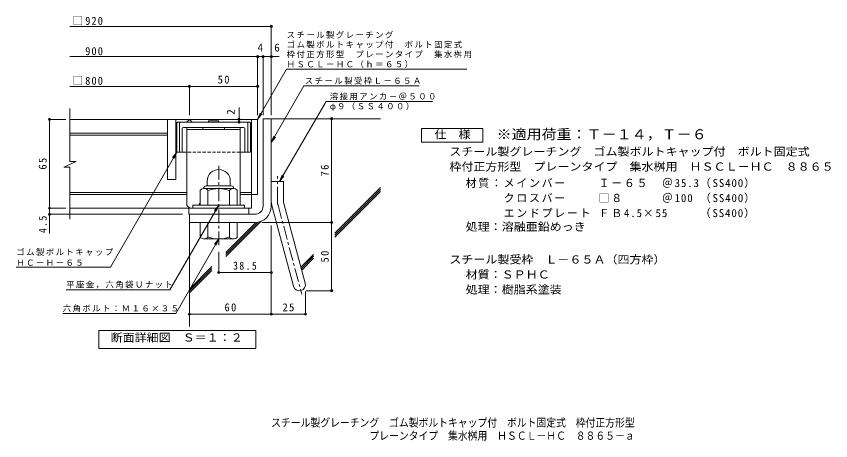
# Model space of a CAD drawing. Units: millimetres on the paper, enlarged 10 times, with parts at other scales. Extents: x -1460 to 1849, y -1938 to 1605.
# Drawn here: x -1178 to 1806, y -1938 to -384 of the extents above; entities that cross this region are included whole.
import ezdxf
from ezdxf.enums import TextEntityAlignment as Align

# ---------------------------------------------------------------- set-up
doc = ezdxf.new("R2010")
doc.units = ezdxf.units.MM
doc.header["$LTSCALE"] = 10
doc.header["$PDMODE"] = 32
doc.header["$PDSIZE"] = 8
for name, pattern in [('CHAIN1', [8, 5, -1, 1, -1]), ('CHAIN2', [12, 9, -1, 1, -1]), ('DASHED1', [1.8, 1.2, -0.6])]:
    doc.linetypes.add(name, pattern=pattern)
for name, color, linetype, lineweight in [('D-1', 2, 'Continuous', 9), ('D-2', 3, 'Continuous', 9), ('D-4', 7, 'Continuous', 9), ('D-5', 7, 'Continuous', 9), ('D-6', 6, 'Continuous', 9), ('D-7', 6, 'Continuous', 9), ('D-8', 4, 'Continuous', 9)]:
    doc.layers.add(name, color=color, linetype=linetype, lineweight=lineweight)
doc.layers.add('F-F_F-Fﾚｲﾔ', color=2, linetype='Continuous')
doc.styles.add('ＭＳ ゴシック', font='')
doc.styles.get('ＭＳ ゴシック').set_extended_font_data('MS Gothic')

msp = doc.modelspace()

# ---------------------------------------------------------------- linework, layer by layer
at = {"layer": 'D-1'}
for p, q in [((-273.74, -758.67), (-243.74, -758.67)), ((-273.74, -1078.67), (-273.74, -758.67)), ((-243.74, -1078.67), (-243.74, -758.67)), ((-491.24, -1013.67), (-491.24, -1014.67)), ((-482.24, -1004.67), (-390.24, -1004.67)), ((-478.74, -987.17), (-478.74, -1004.67)), ((-393.74, -987.12), (-393.74, -1004.67)), ((-381.24, -1013.67), (-381.24, -1014.67)), ((-243.74, -988.67), (-198.74, -988.67)), ((-198.74, -1057.74), (-198.74, -988.67)), ((-503.74, -1074.67), (-503.74, -1019.86)), ((-382.49, -1014.67), (-489.99, -1014.67)), ((-476.24, -1074.67), (-476.24, -1019.86)), ((-396.24, -1074.67), (-396.24, -1019.86)), ((-368.74, -1074.67), (-368.74, -1019.86)), ((-197.21, -1069.39), (-119.24, -1360.34)), ((-341.24, -1074.67), (-531.24, -1074.67)), ((-531.24, -1086.17), (-531.24, -1074.67)), ((-341.24, -1086.17), (-341.24, -1074.67)), ((-240.67, -1081.04), (-162.71, -1371.99)), ((-303.74, -1108.67), (-543.74, -1108.67)), ((-543.74, -1108.67), (-543.74, -1138.67)), ((-303.74, -1138.67), (-543.74, -1138.67)), ((-503.74, -1138.67), (-503.74, -1193.47)), ((-476.24, -1138.67), (-476.24, -1193.48)), ((-396.24, -1138.67), (-396.24, -1193.48)), ((-368.74, -1138.67), (-368.74, -1193.47)), ((-491.24, -1199.67), (-491.24, -1198.67)), ((-382.49, -1198.67), (-489.99, -1198.67)), ((-381.24, -1199.67), (-381.24, -1198.67))]:
    msp.add_line(p, q, dxfattribs=at)
at = {"layer": 'D-1', "linetype": 'CHAIN1'}
for p, q in [((-436.24, -1221.2), (-436.24, -928.16)), ((-221.24, -1057.74), (-221.24, -969.64)), ((-218.94, -1075.21), (-131.63, -1401.05))]:
    msp.add_line(p, q, dxfattribs=at)
at = {"layer": 'D-1'}
for centre, radius, start, end in [((-436.24, -987.17), 42.5, 90, 180), ((-436.19, -987.12), 42.45, 0, 90), ((-482.24, -1013.67), 9, 90, 180), ((-390.24, -1013.67), 9, 0, 90), ((-489.99, -1035.47), 20.8, 48.6201, 131.38164), ((-436.24, -1134.67), 120, 70.52881, 109.47119), ((-382.49, -1035.47), 20.8, 48.61835, 131.37988), ((-153.74, -1057.74), 90, 180, 195), ((-153.74, -1057.74), 45, 180, 195.00002), ((-303.74, -1078.67), 30, 270, 0), ((-303.74, -1078.67), 60, 270, 0), ((-489.99, -1177.87), 20.8, 228.61835, 311.37988), ((-436.24, -1078.67), 120, 250.52881, 289.47119), ((-382.49, -1177.87), 20.8, 228.6201, 311.38164), ((-140.98, -1366.17), 22.5, 195.00014, 14.99991)]:
    msp.add_arc(centre, radius, start, end, dxfattribs=at)
at = {"layer": 'D-1', "linetype": 'CHAIN2'}
msp.add_arc((-153.74, -1057.74), 67.5, 180, 194.99995, dxfattribs=at)
at = {"layer": 'D-2'}
for p, q in [((-981.41, -915.01), (-981.41, -721.17)), ((-293.74, -761.17), (-980.49, -761.17)), ((-623.74, -761.17), (-623.74, -981.17)), ((-593.74, -761.17), (-593.74, -981.17)), ((-316.24, -761.17), (-316.24, -1086.17)), ((-293.74, -761.17), (-293.74, -1036.17)), ((-623.74, -811.17), (-981.41, -811.17)), ((-623.74, -818.67), (-981.41, -818.67)), ((-589.99, -811.17), (-593.74, -811.17)), ((-589.99, -818.67), (-593.74, -818.67)), ((-316.24, -811.17), (-319.99, -811.17)), ((-316.24, -818.67), (-319.99, -818.67)), ((-1003.52, -935.72), (-958.93, -915.01)), ((-958.93, -915.01), (-981.41, -915.01)), ((-1003.52, -935.72), (-981.41, -935.72)), ((-981.41, -1126.17), (-981.41, -935.72)), ((-593.74, -981.17), (-623.74, -981.17)), ((-552.49, -1028.67), (-981.41, -1028.67)), ((-552.49, -1036.17), (-981.41, -1036.17)), ((-316.24, -1028.67), (-357.49, -1028.67)), ((-316.24, -1036.17), (-357.49, -1036.17)), ((-293.74, -1036.17), (-316.24, -1036.17)), ((-316.24, -1086.17), (-981.41, -1086.17)), ((-546.24, -1108.67), (-546.24, -1086.17)), ((-326.24, -1108.67), (-326.24, -1086.17)), ((-546.24, -1108.67), (-326.24, -1108.67))]:
    msp.add_line(p, q, dxfattribs=at)
msp.add_lwpolyline([(-553.74, -771.17), (-543.74, -761.17), (-533.74, -771.17)], dxfattribs=at)
at = {"layer": 'D-4'}
for p, q in [((-981.41, -420.8), (-243.74, -420.8)), ((-243.74, -745.71), (-243.74, -417.8)), ((-981.41, -531.5), (-214.37, -531.5)), ((-293.74, -745.71), (-293.74, -528.5)), ((-273.74, -745.71), (-273.74, -528.5)), ((-981.41, -640.25), (-293.74, -640.25)), ((-543.74, -745.71), (-543.74, -637.25)), ((-361.89, -761.17), (-361.89, -717.95)), ((-996.12, -761.17), (-1059.12, -761.17)), ((-1056.12, -1178.94), (-1056.12, -761.17)), ((-361.89, -771.17), (-361.89, -761.17)), ((-22.69, -1388.67), (-22.69, -758.67)), ((-996.12, -1086.17), (-1059.12, -1086.17)), ((-568.74, -1108.67), (-1059.12, -1108.67)), ((-278.74, -1138.67), (-19.69, -1138.67)), ((-243.74, -1149.11), (-243.74, -1477.42)), ((-436.24, -1246.2), (-436.24, -1324.85)), ((-436.24, -1321.85), (-243.74, -1321.85)), ((-118.48, -1391.17), (-118.48, -1477.42)), ((-115.98, -1388.67), (-19.69, -1388.67)), ((-543.74, -1474.43), (-118.48, -1474.43))]:
    msp.add_line(p, q, dxfattribs=at)
at = {"layer": 'D-4', "color": 2}
for points in [[(306.73, -844.94), (306.73, -794.94), (531.73, -794.94), (531.73, -844.94)], [(-875.73, -1599.58), (-875.73, -1534.58), (-300.73, -1534.58), (-300.73, -1599.58)]]:
    msp.add_lwpolyline(points, close=True, dxfattribs=at)
at = {"layer": 'D-4'}
for p in [(-243.74, -420.8), (-293.74, -531.5), (-273.74, -531.5), (-243.74, -531.5), (-543.74, -640.25), (-293.74, -640.25), (-1056.12, -761.17), (-361.89, -761.17), (-361.89, -771.17), (-22.69, -758.67), (-1056.12, -1086.17), (-1056.12, -1108.67), (-22.69, -1138.67), (-436.24, -1321.85), (-243.74, -1321.85), (-22.69, -1388.67), (-543.74, -1474.43), (-243.74, -1474.43), (-118.48, -1474.43)]:
    msp.add_point(p, dxfattribs=at)
at = {"layer": 'D-5'}
for p, q in [((-293.74, -761.17), (-187.31, -576.83)), ((-187.31, -576.83), (472.69, -576.83)), ((-243.74, -845.59), (-124.02, -638.23)), ((-124.02, -638.23), (298.79, -638.23)), ((-43.04, -695.4), (347.05, -695.4)), ((-293.74, -761.17), (-284.17, -738.07)), ((-293.74, -761.17), (-278.52, -741.33)), ((-243.74, -845.59), (-234.17, -822.49)), ((-243.74, -845.59), (-228.52, -825.75)), ((-589.99, -881.17), (-832.98, -1302.04)), ((-589.99, -881.17), (-605.21, -901)), ((-589.99, -881.17), (-599.56, -904.26)), ((-213.25, -988.67), (-197.98, -968.87)), ((-436.24, -1074.67), (-615.41, -1385.01)), ((-436.24, -1074.67), (-451.46, -1094.5)), ((-436.24, -1074.67), (-445.81, -1097.77)), ((-436.24, -1198.67), (-593.81, -1471.6)), ((-436.24, -1198.67), (-451.46, -1218.5)), ((-436.24, -1198.67), (-445.81, -1221.76)), ((-1177.98, -1302.04), (-832.98, -1302.04)), ((-995.41, -1385.01), (-615.41, -1385.01)), ((-1006.95, -1471.6), (-593.81, -1471.6))]:
    msp.add_line(p, q, dxfattribs=at)
msp.add_lwpolyline([(-43.04, -695.4), (-213.25, -988.67), (-203.63, -965.59)], dxfattribs=at)
at = {"layer": 'D-6'}
for p, q in [((-243.74, -758.67), (156.26, -758.67)), ((-11.33, -1178.15), (156.26, -1010.56)), ((-11.33, -1185.22), (156.26, -1017.62)), ((-11.33, -1192.29), (156.26, -1024.7)), ((-543.74, -1138.67), (-543.74, -1518.99)), ((-409.95, -1262.69), (-281.75, -1134.49)), ((-409.95, -1255.62), (-291.8, -1137.47)), ((-409.95, -1248.55), (-299.94, -1138.55)), ((-134.94, -1301.76), (-88.69, -1255.51)), ((-133.45, -1307.33), (-88.69, -1262.58)), ((-131.95, -1312.91), (-88.69, -1269.65)), ((-543.74, -1382.34), (-461.6, -1300.21)), ((-543.74, -1389.41), (-461.6, -1307.27)), ((-543.74, -1396.48), (-461.6, -1314.35))]:
    msp.add_line(p, q, dxfattribs=at)
at = {"layer": 'D-7'}
for p, q in [((-589.99, -773.67), (-587.49, -771.17)), ((-589.99, -773.67), (-589.99, -881.17)), ((-322.49, -771.17), (-587.49, -771.17)), ((-579.99, -773.67), (-577.49, -771.17)), ((-579.99, -773.67), (-579.99, -881.17)), ((-473.18, -766.17), (-473.18, -771.17)), ((-436.79, -766.17), (-473.18, -766.17)), ((-436.79, -766.17), (-436.79, -771.17)), ((-329.99, -773.67), (-332.49, -771.17)), ((-329.99, -773.67), (-329.99, -881.17)), ((-319.99, -773.67), (-322.49, -771.17)), ((-319.99, -773.67), (-319.99, -881.17)), ((-569.99, -796.17), (-569.99, -881.17)), ((-344.99, -791.17), (-564.99, -791.17)), ((-339.99, -796.17), (-339.99, -881.17)), ((-552.49, -881.17), (-589.99, -881.17)), ((-319.99, -881.17), (-357.49, -881.17))]:
    msp.add_line(p, q, dxfattribs=at)
at = {"layer": 'D-7', "linetype": 'DASHED1'}
msp.add_line((-357.49, -881.17), (-552.49, -881.17), dxfattribs=at)
at = {"layer": 'D-7'}
for centre, start, end in [((-564.99, -796.17), 90, 180), ((-344.99, -796.17), 0, 90)]:
    msp.add_arc(centre, 5, start, end, dxfattribs=at)
at = {"layer": 'D-8'}
for p, q in [((-357.49, -791.17), (-552.49, -791.17)), ((-552.49, -1076.17), (-552.49, -791.17)), ((-357.49, -798.67), (-552.49, -798.67)), ((-494.99, -791.17), (-494.99, -798.67)), ((-414.99, -791.17), (-414.99, -798.67)), ((-357.49, -1074.67), (-357.49, -791.17)), ((-552.49, -1076.17), (-542.49, -1086.17))]:
    msp.add_line(p, q, dxfattribs=at)
msp.add_lwpolyline([(-507.49, -1074.67), (-507.49, -1071.17), (-503.74, -1067.42)], dxfattribs=at)

# ---------------------------------------------------------------- texts
at = {"layer": 'D-4', "color": 2, "style": 'ＭＳ ゴシック'}
for s, p in [('4', (-293.74, -521.5)), ('6', (-232.49, -521.5))]:
    msp.add_text(s, height=29.33, dxfattribs=at).set_placement(p, align=Align.BOTTOM_LEFT)
msp.add_text('2', height=29.33, rotation=90, dxfattribs=at).set_placement((-368.86, -744.04), align=Align.BOTTOM_LEFT)
at = {"layer": 'D-4', "color": 2, "style": 'ＭＳ ゴシック', "width": 1.1}
for s, p in [('仕\u3000様', (354.23, -839.93)), ('スチール製受枠\u3000Ｌ－６５Ａ（四方枠）', (408.82, -1297.86)), ('材質：ＳＰＨＣ', (468.53, -1352.86)), ('処理：樹脂系塗装', (468.53, -1407.86)), ('断面詳細図\u3000Ｓ＝１：２', (-832.31, -1583.61))]:
    msp.add_text(s, height=29.33, dxfattribs=at).set_placement(p, align=Align.BOTTOM_LEFT)
at = {"layer": 'D-4', "color": 2, "char_height": 29.33, "attachment_point": 7, "style": 'ＭＳ ゴシック'}
for s, insert in [('\\T1.21;\\W0.95;□920', (-971.41, -415.75)), ('\\T1.21;\\W0.95;\u3000900', (-971.41, -526.45)), ('\\T1.21;\\W0.95;□800', (-971.41, -635.25)), ('\\T1.27;\\W0.95;50', (-439.99, -630.25)), ('\\T1.28;\\W0.9;38.5', (-383.74, -1311.85)), ('\\T1.27;\\W0.95;60', (-414.99, -1464.42)), ('\\T1.27;\\W0.95;25', (-202.36, -1464.42))]:
    msp.add_mtext(s, dxfattribs=dict(at, insert=insert))
at = {"layer": 'D-4', "color": 2, "char_height": 29.33, "attachment_point": 7, "rotation": 90, "style": 'ＭＳ ゴシック'}
for s, insert in [('\\T1.27;\\W0.95;65', (-1066.12, -944.92)), ('\\T1.27;\\W0.95;76', (-32.69, -969.92)), ('\\T1.27;\\W0.9;4.5', (-1066.12, -1177.49)), ('\\T1.27;\\W0.95;50', (-32.69, -1284.92))]:
    msp.add_mtext(s, dxfattribs=dict(at, insert=insert))
at = {"layer": 'D-5', "color": 3, "style": 'ＭＳ ゴシック', "width": 1.1}
msp.add_text('※適用荷重：Ｔ－１４，Ｔ－６', height=36.66, dxfattribs=at).set_placement((581.73, -844.94), align=Align.BOTTOM_LEFT)
at = {"layer": 'D-5', "color": 2, "style": 'ＭＳ ゴシック', "width": 1.1}
for s, p in [('スチール製グレーチング\u3000ゴム製ボルトキャップ付\u3000ボルト固定式', (408.82, -902.86)), ('枠付正方形型\u3000プレーンタイプ\u3000集水桝用\u3000ＨＳＣＬ－ＨＣ\u3000８８６５', (408.82, -957.86)), ('処理：溶融亜鉛めっき', (468.53, -1177.86))]:
    msp.add_text(s, height=29.33, dxfattribs=at).set_placement(p, align=Align.BOTTOM_LEFT)
at = {"layer": 'D-5', "char_height": 21.99, "attachment_point": 7, "style": 'ＭＳ ゴシック'}
for s, insert in [('\\T1.17;スチール製グレーチング', (-187.31, -465.52)), ('\\T1.17;ゴム製ボルトキャップ付\u3000ボルト固定式', (-187.31, -501.09)), ('\\T1.17;枠付正方形型\u3000プレーンタイプ\u3000集水桝用', (-187.31, -536.67)), ('\\T1.17;ＨＳＣＬ－ＨＣ（ｈ＝６５）', (-187.31, -573.31)), ('\\T1.17;スチール製受枠Ｌ－６５Ａ', (-120.91, -633.48)), ('\\T1.17;溶接用アンカ－＠５００', (-29.4, -690.74)), ('\\T1.17;φ９（ＳＳ４００）', (-29.4, -730.05)), ('\\T1.17;ゴム製ボルトキャップ', (-1177.98, -1260.83)), ('\\T1.17;ＨＣ－Ｈ－６５', (-1177.98, -1297.38)), ('\\T1.17;平座金，六角袋Ｕナット', (-995.41, -1380.35)), ('\\T1.17;六角ボルト：Ｍ１６×３５', (-1007.88, -1466.94))]:
    msp.add_mtext(s, dxfattribs=dict(at, insert=insert))
at = {"layer": 'D-5', "color": 2, "char_height": 29.33, "attachment_point": 7, "style": 'ＭＳ ゴシック'}
for s, insert in [('\\T1.16;材質：メインバー\u3000\u3000\\~Ｉ－６５\u3000＠35.3（SS400）', (468.53, -1012.86)), ('\\T1.16;\u3000\u3000\u3000クロスバー\u3000\u3000\\~□８\u3000\u3000\u3000＠100\\~（SS400）', (468.53, -1067.86)), ('\\T1.16;\u3000\u3000\u3000エンドプレート\\~ＦＢ4.5×55\u3000\u3000\\~（SS400）', (468.53, -1122.86))]:
    msp.add_mtext(s, dxfattribs=dict(at, insert=insert))
at = {"layer": 'F-F_F-Fﾚｲﾔ', "style": 'ＭＳ ゴシック', "width": 0.9}
for s, p in [('スチール製グレーチング\u3000ゴム製ボルトキャップ付\u3000ボルト固定式\u3000枠付正方形型', (-244.2, -1895.13)), ('プレーンタイプ\u3000集水桝用\u3000ＨＳＣＬ－ＨＣ\u3000８８６５－ａ', (115.8, -1943.03))]:
    msp.add_text(s, height=29.33, dxfattribs=at).set_placement(p, align=Align.BOTTOM_LEFT)

doc.saveas('drawing.dxf')
